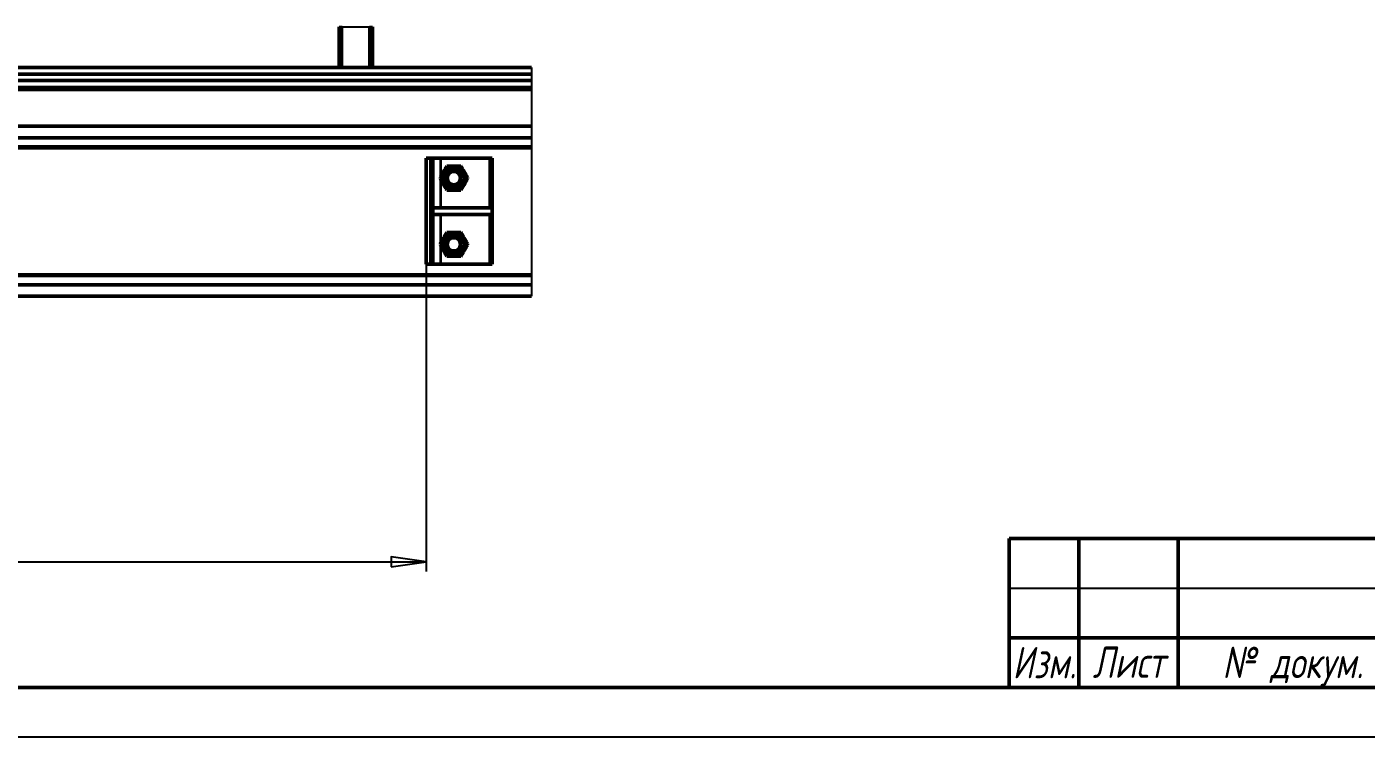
# Model space of a CAD drawing. Header units: millimetres. Extents: x 0 to 25230, y 0 to 17820.
# Drawn here: x 16564 to 20608, y 0 to 2145 of the extents above; entities that cross this region are included whole.
import ezdxf
from ezdxf.enums import TextEntityAlignment as Align

# ---------------------------------------------------------------- set-up
doc = ezdxf.new("R2010")
doc.units = ezdxf.units.MM
doc.header["$LTSCALE"] = 30
for name, color, linetype, lineweight in [('Видимые тонкие (ГОСТ)', 7, 'Continuous', 35), ('Видимый контур (ГОСТ)', 7, 'Continuous', 50), ('Заголовок (ГОСТ)', 7, 'Continuous', 50), ('Кромка (ГОСТ)', 7, 'Continuous', 50), ('Линия обрыва (ГОСТ)', 7, 'Continuous', 25), ('Размер (ГОСТ)', 7, 'Continuous', 25)]:
    doc.layers.add(name, color=color, linetype=linetype, lineweight=lineweight)
doc.styles.add('Альтернативный текст (ГОСТ)', font='arial.ttf', dxfattribs={"width": 0.8})
doc.styles.add('Обычный текст (ГОСТ)', font='GOST Common Italic.ttf')
doc.styles.add('Стиль текста110', font='GOST Common Italic.ttf', dxfattribs={"width": 0.8})
doc.styles.add('Стиль текста112', font='GOST Common Italic.ttf', dxfattribs={"width": 0.8})
doc.styles.add('Стиль текста137', font='GOST Common Italic.ttf', dxfattribs={"width": 0.7})
doc.styles.add('Стиль текста139', font='GOST Common Italic.ttf', dxfattribs={"width": 0.7})
doc.dimstyles.new('Обычный (ГОСТ)', dxfattribs={"dimscale": 30, "dimtxt": 3.5, "dimasz": 3.5, "dimexe": 1, "dimexo": 0, "dimgap": 0.5, "dimtad": 1, "dimrnd": 1e-08, "dimtxsty": 'Обычный текст (ГОСТ)', "dimblk": 'Filled-1', "dimcen": 0.09, "dimdle": 15, "dimclrd": 256, "dimclre": 256, "dimclrt": 256, "dimazin": 2, "dimtfac": 0.714286, "dimtdec": 3, "dimtmove": 0, "dimatfit": 3, "dimfxl": 1, "dimtolj": 1, "dimlwd": 25, "dimlwe": 25, "dimarcsym": 0})

# ---------------------------------------------------------------- blocks, each defined once
blk = doc.blocks.new('Основные надписи ГОСТ - Форма 2A')
at = {"layer": 'Заголовок (ГОСТ)'}
for p, q in [((25, 144.9), (25, 159.9)), ((25, 159.9), (210, 159.9)), ((32, 159.9), (32, 145)), ((42, 159.9), (42, 145)), ((25, 149.9), (90, 149.9))]:
    blk.add_line(p, q, dxfattribs=at)
at = {"layer": 'Заголовок (ГОСТ)', "linetype": 'Continuous', "lineweight": 25}
blk.add_line((25, 154.9), (90, 154.9), dxfattribs=at)
at = {"layer": 'Заголовок (ГОСТ)', "color": 7, "insert": (28.55, 147.41), "char_height": 3.17, "width": 6.7703, "attachment_point": 5, "style": 'Альтернативный текст (ГОСТ)'}
blk.add_mtext('\\fGOST Common|b0|i1;{\\H3.1700;Изм.}', dxfattribs=at)
at = {"layer": 'Заголовок (ГОСТ)', "char_height": 3.17, "attachment_point": 5, "style": 'Альтернативный текст (ГОСТ)'}
for s, insert, width in [('\\fGOST Common|b0|i1;{\\H3.1700;Лист}', (37.05, 147.45), 9.6962), ('\\fGOST Common|b0|i1;{\\H3.1700;№ докум.}', (53.56, 146.99), 22.9748)]:
    blk.add_mtext(s, dxfattribs=dict(at, insert=insert, width=width))
at = {"layer": 'Заголовок (ГОСТ)', "style": 'Стиль текста137'}
for tag, p in [('Изм3', (28.52, 157.4)), ('Лист3', (37.01, 157.41)), ('Докум3', (53.51, 157.41)), ('Изм4', (28.51, 152.45)), ('Лист4', (37.01, 152.46)), ('Докум4', (53.51, 152.44))]:
    blk.add_attdef(tag, text='', height=2.89, dxfattribs=at).set_placement(p, align=Align.MIDDLE_CENTER)
at = {"layer": 'Заголовок (ГОСТ)'}
for tag, height, style, p in [('Подп3', 2.89, 'Стиль текста137', (65.01, 157.4)), ('Дата3', 2, 'Стиль текста139', (80.03, 157.4)), ('Подп4', 2.89, 'Стиль текста137', (65.01, 152.42)), ('Дата4', 2, 'Стиль текста139', (80.01, 152.45))]:
    blk.add_attdef(tag, text='', height=height, dxfattribs=dict(at, style=style)).set_placement(p, align=Align.MIDDLE_LEFT)
at = {"layer": 'Заголовок (ГОСТ)', "color": 7, "width": 0.8}
for tag, p, height, style in [('ОБОЗНАЧЕНИЕ_001', (117.45, 149.95), 5, 'Стиль текста110'), ('Номер_листа_001', (203.83, 148.31), 3.17, 'Стиль текста112')]:
    blk.add_attdef(tag, p, '', height=height, dxfattribs=dict(at, style=style))
blk = doc.blocks.new('Рамки ГОСТ_ граница 594x841_2')
at = {"layer": 'Кромка (ГОСТ)'}
blk.add_line((20, 5), (836, 5), dxfattribs=at)
at = {"layer": 'Кромка (ГОСТ)', "lineweight": 25}
blk.add_line((841, 0), (0, 0), dxfattribs=at)
blk = doc.blocks.new('Filled-1')
at = {"color": 0}
for p, q in [((0, 0), (-1, 0.143)), ((-1, 0.143), (-1, -0.143)), ((-1, 0), (0, 0)), ((-1, -0.143), (0, 0))]:
    blk.add_line(p, q, dxfattribs=at)
at = {"color": 0, "flags": 128}
blk.add_lwpolyline([(-1, -0.143), (0, 0), (-1, 0.143), (-1, -0.143)], dxfattribs=at)
at = {"color": 0}
blk.add_solid([(-1, -0.143), (0, 0), (-1, 0.143), (-1, -0.143)], dxfattribs=at)
blk = doc.blocks.new('*D27')
at = {"layer": 'Defpoints', "color": 0, "linetype": 'Continuous', "transparency": 16777216}
for p in [(4969.3, 1427.8), (17769.3, 1428.2), (17769.3, 529.9)]:
    blk.add_point(p, dxfattribs=at)
at = {"layer": 'Размер (ГОСТ)', "linetype": 'Continuous', "lineweight": 25, "transparency": 16777216}
for p, q in [((4969.3, 1427.8), (4969.3, 499.9)), ((17769.3, 1428.2), (17769.3, 499.9)), ((5074.3, 529.9), (17664.3, 529.9))]:
    blk.add_line(p, q, dxfattribs=at)
at = {"layer": 'Размер (ГОСТ)', "linetype": 'Continuous', "lineweight": 25, "transparency": 16777216, "xscale": 105, "yscale": 105, "zscale": 105, "rotation": 180}
blk.add_blockref('Filled-1', (4969.3, 529.9), dxfattribs=at)
at = {"layer": 'Размер (ГОСТ)', "linetype": 'Continuous', "lineweight": 25, "transparency": 16777216, "xscale": 105, "yscale": 105, "zscale": 105}
blk.add_blockref('Filled-1', (17769.3, 529.9), dxfattribs=at)
at = {"layer": 'Размер (ГОСТ)', "linetype": 'Continuous', "lineweight": 25, "transparency": 16777216, "insert": (10632.7, 649.9), "char_height": 105, "attachment_point": 1, "style": 'Обычный текст (ГОСТ)'}
blk.add_mtext('\\A1;6400', dxfattribs=at)

msp = doc.modelspace()

# ---------------------------------------------------------------- linework, layer by layer
at = {"layer": 'Видимые тонкие (ГОСТ)'}
for p, q in [((17516.2634, 2022.429), (17516.2634, 2144.9925)), ((17598.2634, 2022.429), (17598.2634, 2144.9925)), ((17516.2634, 1955.1894), (17516.2634, 1962.029)), ((17598.2634, 1955.1894), (17598.2634, 1962.029)), ((5894.2634, 1778.1894), (18088.0969, 1778.1894)), ((17781.2634, 1748.1894), (17781.2634, 1428.1894)), ((17813.2634, 1748.1894), (17813.2634, 1690.9074)), ((17961.2634, 1748.1894), (17961.2634, 1598.1894)), ((17813.2634, 1685.4714), (17813.2634, 1598.1894)), ((17813.2634, 1578.1894), (17813.2634, 1490.9074)), ((17961.2634, 1578.1894), (17961.2634, 1428.1894)), ((17813.2634, 1485.4714), (17813.2634, 1428.1894)), ((5781.5503, 1398.1894), (18088.0969, 1398.1894))]:
    msp.add_line(p, q, dxfattribs=at)
at = {"layer": 'Видимый контур (ГОСТ)'}
for p, q in [((17507.2634, 2022.429), (17507.2634, 2144.9925)), ((17607.2634, 2022.429), (17607.2634, 2144.9925)), ((4798.5415, 2022.429), (18088.0969, 2022.429)), ((4798.5415, 2001.759), (18088.0969, 2001.759)), ((4798.5415, 1982.699), (18088.0969, 1982.699)), ((4798.5415, 1962.029), (18088.0969, 1962.029)), ((7295.1151, 1955.1894), (18088.0969, 1955.1894)), ((17507.2634, 1955.1894), (17507.2634, 1962.029)), ((17607.2634, 1955.1894), (17607.2634, 1962.029)), ((5894.2634, 1845.1894), (18088.0969, 1845.1894)), ((5894.2634, 1810.1894), (18088.0969, 1810.1894)), ((18088.0969, 1782.1894), (5894.2634, 1782.1894)), ((17769.2634, 1748.1894), (17769.2634, 1428.1894)), ((17769.2634, 1748.1894), (17781.2634, 1748.1894)), ((17789.2634, 1748.1894), (17781.2634, 1748.1894)), ((17789.2634, 1748.1894), (17789.2634, 1598.1894)), ((17789.2634, 1748.1894), (17813.2634, 1748.1894)), ((17813.2634, 1748.1894), (17961.2634, 1748.1894)), ((17969.2634, 1748.1894), (17961.2634, 1748.1894)), ((17969.2634, 1748.1894), (17969.2634, 1598.1894)), ((17855.231, 1724.1894), (17855.231, 1724.6363)), ((17855.6634, 1724.1894), (17855.6634, 1724.6104)), ((17789.2634, 1598.1894), (17969.2634, 1598.1894)), ((17789.2634, 1598.1894), (17789.2634, 1578.1894)), ((17789.2634, 1578.1894), (17789.2634, 1428.1894)), ((17969.2634, 1578.1894), (17789.2634, 1578.1894)), ((17969.2634, 1598.1894), (17969.2634, 1578.1894)), ((17969.2634, 1578.1894), (17969.2634, 1428.1894)), ((17769.2634, 1428.1894), (17781.2634, 1428.1894)), ((17789.2634, 1428.1894), (17781.2634, 1428.1894)), ((17789.2634, 1428.1894), (17813.2634, 1428.1894)), ((17813.2634, 1428.1894), (17961.2634, 1428.1894)), ((17969.2634, 1428.1894), (17961.2634, 1428.1894)), ((5772.2057, 1394.1894), (18088.0969, 1394.1894)), ((18088.0969, 1366.1894), (4798.5415, 1366.1894)), ((4798.5415, 1331.1894), (18088.0969, 1331.1894))]:
    msp.add_line(p, q, dxfattribs=at)
for centre, radius in [((17853.2634, 1688.1894), 32.4), ((17853.2634, 1688.1894), 24), ((17853.2634, 1688.1894), 20), ((17853.2634, 1488.1894), 32.4), ((17853.2634, 1488.1894), 24), ((17853.2634, 1488.1894), 20)]:
    msp.add_circle(centre, radius, dxfattribs=at)
for start, end in [(140.5054755, 159.4945245), (86.9097999, 99.4945245), (80.5054755, 86.2298863), (20.5054755, 39.4945245), (200.5054755, 219.4945245), (320.5054755, 339.4945245), (260.5054755, 279.4945245)]:
    msp.add_arc((17853.2634, 1688.1894), 36.5, start, end, dxfattribs=at)
for points in [[(17811.6942, 1688.1894), (17822.0865, 1706.1894), (17832.4788, 1724.1894)], [(17832.4788, 1724.1894), (17853.2634, 1724.1894), (17874.048, 1724.1894)], [(17874.048, 1724.1894), (17884.4403, 1706.1894), (17894.8326, 1688.1894)], [(17832.4788, 1652.1894), (17822.0865, 1670.1894), (17811.6942, 1688.1894)], [(17894.8326, 1688.1894), (17884.4403, 1670.1894), (17874.048, 1652.1894)], [(17874.048, 1652.1894), (17853.2634, 1652.1894), (17832.4788, 1652.1894)], [(17811.6942, 1488.1894), (17822.0865, 1506.1894), (17832.4788, 1524.1894)], [(17832.4788, 1524.1894), (17853.2634, 1524.1894), (17874.048, 1524.1894)], [(17874.048, 1524.1894), (17884.4403, 1506.1894), (17894.8326, 1488.1894)], [(17832.4788, 1452.1894), (17822.0865, 1470.1894), (17811.6942, 1488.1894)], [(17894.8326, 1488.1894), (17884.4403, 1470.1894), (17874.048, 1452.1894)], [(17874.048, 1452.1894), (17853.2634, 1452.1894), (17832.4788, 1452.1894)]]:
    msp.add_rational_spline(points, [1, 1.15470053838, 1], degree=2, dxfattribs=at)
at = {"layer": 'Линия обрыва (ГОСТ)'}
for p, q in [((17516.2634, 2144.9925), (17507.2634, 2144.9925)), ((17516.2634, 2144.9925), (17598.2634, 2144.9925)), ((17607.2634, 2144.9925), (17598.2634, 2144.9925)), ((18088.0969, 2022.429), (18088.0969, 2001.759)), ((18088.0969, 2001.759), (18088.0969, 1982.699)), ((18088.0969, 1982.699), (18088.0969, 1962.029)), ((18088.0969, 1962.029), (18088.0969, 1955.1894)), ((18088.0969, 1955.1894), (18088.0969, 1845.1894)), ((18088.0969, 1845.1894), (18088.0969, 1810.1894)), ((18088.0969, 1810.1894), (18088.0969, 1782.1894)), ((18088.0969, 1782.1894), (18088.0969, 1778.1894)), ((18088.0969, 1778.1894), (18088.0969, 1398.1894)), ((18088.0969, 1398.1894), (18088.0969, 1394.1894)), ((18088.0969, 1394.1894), (18088.0969, 1366.1894)), ((18088.0969, 1366.1894), (18088.0969, 1331.1894))]:
    msp.add_line(p, q, dxfattribs=at)

# ---------------------------------------------------------------- block references
at = {"xscale": 30, "yscale": 30, "zscale": 30}
for name, p in [('Рамки ГОСТ_ граница 594x841_2', (0, 0)), ('Основные надписи ГОСТ - Форма 2A', (18780, -4196.9248))]:
    msp.add_blockref(name, p, dxfattribs=at)

# ---------------------------------------------------------------- dimensions: what is measured, and where the dimension line sits
at = {"layer": 'Размер (ГОСТ)', "linetype": 'Continuous', "lineweight": 25}
dim = msp.add_linear_dim(base=(17769.2634, 529.9128), p1=(4969.2634, 1427.8112), p2=(17769.2634, 1428.1894), dimstyle='Обычный (ГОСТ)', override={"dimgap": 0.5, "dimdec": 2, "dimlfac": 0.5, "dimtol": 0, "dimlim": 0, "dimtp": 0, "dimtm": 0, "dimtdec": 3, "dimtofl": 0, "dimatfit": 1}, dxfattribs=at)
dim.commit()
dim.dimension.update_dxf_attribs({"geometry": '*D27', "text_midpoint": (10785.2634, 529.9128), "dimtype": 160})

doc.saveas('drawing.dxf')
